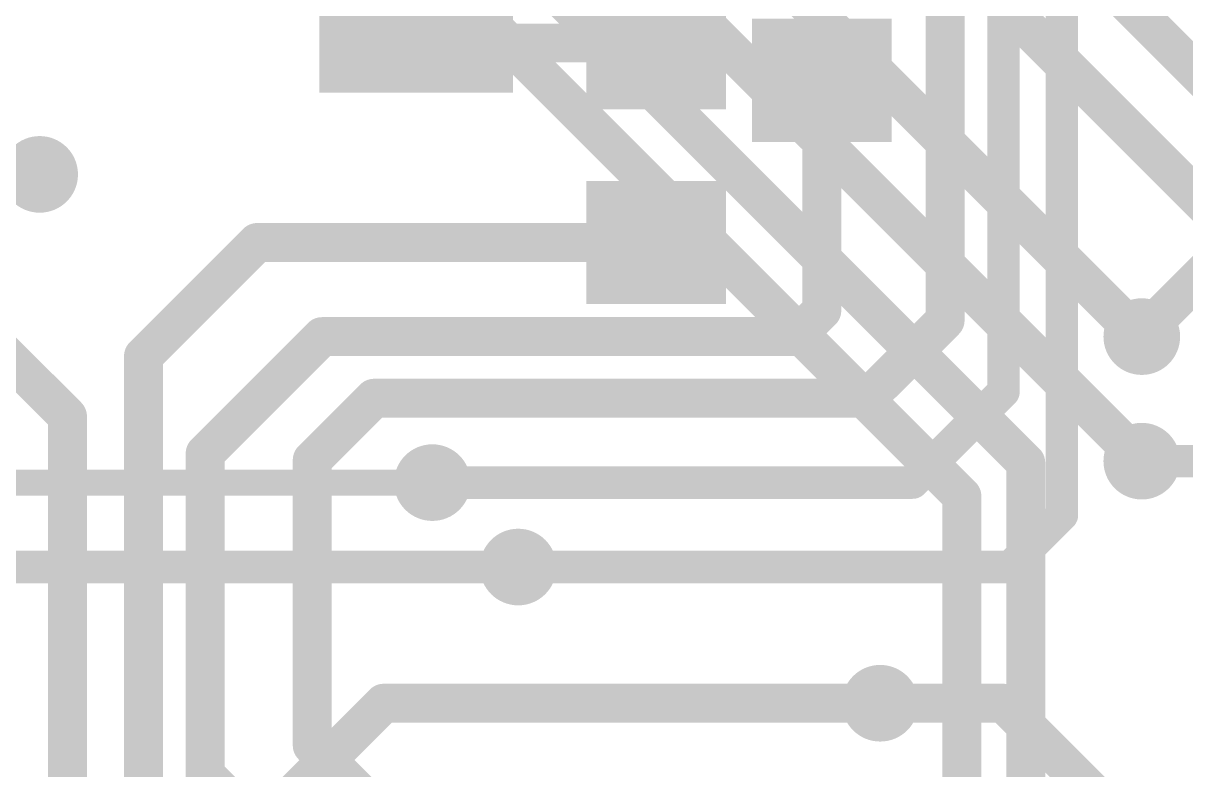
# Model space of a CAD drawing. Header units: millimetres. Extents: x -1.41 to 1.35, y -0.13 to 2.68.
# Drawn here: x -0.1061 to 0.2522, y 0.9755 to 1.2056 of the extents above; entities that cross this region are included whole.
import ezdxf

# ---------------------------------------------------------------- set-up
doc = ezdxf.new("R2010")
doc.units = ezdxf.units.MM
doc.header["$MEASUREMENT"] = 0
for name, color, linetype in [('BottomLayer', 5, 'Continuous'), ('BottomPaste', 16, 'Continuous'), ('BottomSolder', 6, 'Continuous'), ('Mechanical2', 216, 'Continuous'), ('TopLayer', 1, 'Continuous'), ('TopSolder', 216, 'Continuous'), ('ViaHoleLayer', 16, 'Continuous')]:
    doc.layers.add(name, color=color, linetype=linetype)

# ---------------------------------------------------------------- blocks, each defined once
blk = doc.blocks.new('PG_DSO_8_B_1')
at = {"layer": 'BottomLayer'}
for points in [[(-0.1378, 0.0622), (-0.1378, 0.0878), (-0.08622, 0.0878), (-0.08622, 0.0622)], [(0.08622, 0.0622), (0.08622, 0.0878), (0.1378, 0.0878), (0.1378, 0.0622)], [(-0.1378, 0.0122), (-0.1378, 0.0378), (-0.08622, 0.0378), (-0.08622, 0.0122)], [(0.08622, 0.0122), (0.08622, 0.0378), (0.1378, 0.0378), (0.1378, 0.0122)], [(-0.1378, -0.0378), (-0.1378, -0.0122), (-0.08622, -0.0122), (-0.08622, -0.0378)], [(0.08622, -0.0378), (0.08622, -0.0122), (0.1378, -0.0122), (0.1378, -0.0378)], [(-0.1378, -0.0878), (-0.1378, -0.0622), (-0.08622, -0.0622), (-0.08622, -0.0878)], [(0.08622, -0.0878), (0.08622, -0.0622), (0.1378, -0.0622), (0.1378, -0.0878)]]:
    blk.add_hatch(color=5, dxfattribs=at).paths.add_polyline_path(points)
at = {"layer": 'BottomPaste'}
for points in [[(-0.1378, 0.0622), (-0.1378, 0.0878), (-0.08622, 0.0878), (-0.08622, 0.0622)], [(0.08622, 0.0622), (0.08622, 0.0878), (0.1378, 0.0878), (0.1378, 0.0622)], [(-0.1378, 0.0122), (-0.1378, 0.0378), (-0.08622, 0.0378), (-0.08622, 0.0122)], [(0.08622, 0.0122), (0.08622, 0.0378), (0.1378, 0.0378), (0.1378, 0.0122)], [(-0.1378, -0.0378), (-0.1378, -0.0122), (-0.08622, -0.0122), (-0.08622, -0.0378)], [(0.08622, -0.0378), (0.08622, -0.0122), (0.1378, -0.0122), (0.1378, -0.0378)], [(-0.1378, -0.0878), (-0.1378, -0.0622), (-0.08622, -0.0622), (-0.08622, -0.0878)], [(0.08622, -0.0878), (0.08622, -0.0622), (0.1378, -0.0622), (0.1378, -0.0878)]]:
    blk.add_hatch(color=16, dxfattribs=at).paths.add_polyline_path(points)
at = {"layer": 'BottomSolder'}
for points in [[(-0.1418, 0.0582), (-0.1418, 0.0918), (-0.08222, 0.0918), (-0.08222, 0.0582)], [(0.08222, 0.0582), (0.08222, 0.0918), (0.1418, 0.0918), (0.1418, 0.0582)], [(-0.1418, 0.0082), (-0.1418, 0.0418), (-0.08222, 0.0418), (-0.08222, 0.0082)], [(0.08222, 0.0082), (0.08222, 0.0418), (0.1418, 0.0418), (0.1418, 0.0082)], [(-0.1418, -0.0418), (-0.1418, -0.0082), (-0.08222, -0.0082), (-0.08222, -0.0418)], [(0.08222, -0.0418), (0.08222, -0.0082), (0.1418, -0.0082), (0.1418, -0.0418)], [(-0.1418, -0.0918), (-0.1418, -0.0582), (-0.08222, -0.0582), (-0.08222, -0.0918)], [(0.08222, -0.0918), (0.08222, -0.0582), (0.1418, -0.0582), (0.1418, -0.0918)]]:
    blk.add_hatch(color=6, dxfattribs=at).paths.add_polyline_path(points)
blk = doc.blocks.new('R__0603_B_2')
at = {"layer": 'BottomLayer'}
for points in [[(-0.045, -0.0175), (-0.045, 0.0175), (-0.015, 0.0175), (-0.015, -0.0175)], [(0.015, -0.0175), (0.015, 0.0175), (0.045, 0.0175), (0.045, -0.0175)]]:
    blk.add_hatch(color=5, dxfattribs=at).paths.add_polyline_path(points)
at = {"layer": 'BottomPaste'}
for points in [[(-0.045, -0.0175), (-0.045, 0.0175), (-0.015, 0.0175), (-0.015, -0.0175)], [(0.015, -0.0175), (0.015, 0.0175), (0.045, 0.0175), (0.045, -0.0175)]]:
    blk.add_hatch(color=16, dxfattribs=at).paths.add_polyline_path(points)
at = {"layer": 'BottomSolder'}
for points in [[(-0.049, -0.0215), (-0.049, 0.0215), (-0.011, 0.0215), (-0.011, -0.0215)], [(0.011, -0.0215), (0.011, 0.0215), (0.049, 0.0215), (0.049, -0.0215)]]:
    blk.add_hatch(color=6, dxfattribs=at).paths.add_polyline_path(points)
blk = doc.blocks.new('R__0603_B_3')
at = {"layer": 'BottomLayer'}
for points in [[(-0.045, -0.0175), (-0.045, 0.0175), (-0.015, 0.0175), (-0.015, -0.0175)], [(0.015, -0.0175), (0.015, 0.0175), (0.045, 0.0175), (0.045, -0.0175)]]:
    blk.add_hatch(color=5, dxfattribs=at).paths.add_polyline_path(points)
at = {"layer": 'BottomPaste'}
for points in [[(-0.045, -0.0175), (-0.045, 0.0175), (-0.015, 0.0175), (-0.015, -0.0175)], [(0.015, -0.0175), (0.015, 0.0175), (0.045, 0.0175), (0.045, -0.0175)]]:
    blk.add_hatch(color=16, dxfattribs=at).paths.add_polyline_path(points)
at = {"layer": 'BottomSolder'}
for points in [[(-0.049, -0.0215), (-0.049, 0.0215), (-0.011, 0.0215), (-0.011, -0.0215)], [(0.011, -0.0215), (0.011, 0.0215), (0.049, 0.0215), (0.049, -0.0215)]]:
    blk.add_hatch(color=6, dxfattribs=at).paths.add_polyline_path(points)

msp = doc.modelspace()

# ---------------------------------------------------------------- hatches: boundary and pattern name
at = {"layer": 'BottomLayer'}
h = msp.add_hatch(color=5, dxfattribs=at)
edge = h.paths.add_edge_path()
edge.add_arc((-0.101, 1.159), 0.01181, 0, 360)
h = msp.add_hatch(color=5, dxfattribs=at)
edge = h.paths.add_edge_path()
edge.add_arc((0.23861, 1.109), 0.01181, 0, 360)
h = msp.add_hatch(color=5, dxfattribs=at)
edge = h.paths.add_edge_path()
edge.add_arc((0.23861, 1.07061), 0.01181, 0, 360)
h = msp.add_hatch(color=5, dxfattribs=at)
edge = h.paths.add_edge_path()
edge.add_arc((0.02, 1.064), 0.01181, 0, 360)
h = msp.add_hatch(color=5, dxfattribs=at)
edge = h.paths.add_edge_path()
edge.add_arc((0.04646, 1.03798), 0.01181, 0, 360)
h = msp.add_hatch(color=5, dxfattribs=at)
edge = h.paths.add_edge_path()
edge.add_arc((0.158, 0.996), 0.01181, 0, 360)
at = {"layer": 'BottomSolder'}
h = msp.add_hatch(color=6, dxfattribs=at)
edge = h.paths.add_edge_path()
edge.add_arc((-0.101, 1.159), 0.00991, 0, 360)
h = msp.add_hatch(color=6, dxfattribs=at)
edge = h.paths.add_edge_path()
edge.add_arc((0.158, 0.996), 0.00991, 0, 360)
at = {"layer": 'TopLayer'}
h = msp.add_hatch(color=1, dxfattribs=at)
edge = h.paths.add_edge_path()
edge.add_arc((-0.101, 1.159), 0.01181, 0, 360)
h = msp.add_hatch(color=1, dxfattribs=at)
edge = h.paths.add_edge_path()
edge.add_arc((0.23861, 1.109), 0.01181, 0, 360)
h = msp.add_hatch(color=1, dxfattribs=at)
edge = h.paths.add_edge_path()
edge.add_arc((0.23861, 1.07061), 0.01181, 0, 360)
h = msp.add_hatch(color=1, dxfattribs=at)
edge = h.paths.add_edge_path()
edge.add_arc((0.02, 1.064), 0.01181, 0, 360)
h = msp.add_hatch(color=1, dxfattribs=at)
edge = h.paths.add_edge_path()
edge.add_arc((0.04646, 1.03798), 0.01181, 0, 360)
h = msp.add_hatch(color=1, dxfattribs=at)
edge = h.paths.add_edge_path()
edge.add_arc((0.158, 0.996), 0.01181, 0, 360)
at = {"layer": 'TopSolder'}
h = msp.add_hatch(color=216, dxfattribs=at)
edge = h.paths.add_edge_path()
edge.add_arc((-0.101, 1.159), 0.00991, 0, 360)
h = msp.add_hatch(color=216, dxfattribs=at)
edge = h.paths.add_edge_path()
edge.add_arc((0.158, 0.996), 0.00991, 0, 360)
at = {"layer": 'ViaHoleLayer'}
h = msp.add_hatch(color=16, dxfattribs=at)
edge = h.paths.add_edge_path()
edge.add_arc((-0.101, 1.159), 0.00591, 0, 360)
h = msp.add_hatch(color=16, dxfattribs=at)
edge = h.paths.add_edge_path()
edge.add_arc((0.23861, 1.109), 0.00591, 0, 360)
h = msp.add_hatch(color=16, dxfattribs=at)
edge = h.paths.add_edge_path()
edge.add_arc((0.23861, 1.07061), 0.00591, 0, 360)
h = msp.add_hatch(color=16, dxfattribs=at)
edge = h.paths.add_edge_path()
edge.add_arc((0.02, 1.064), 0.00591, 0, 360)
h = msp.add_hatch(color=16, dxfattribs=at)
edge = h.paths.add_edge_path()
edge.add_arc((0.04646, 1.03798), 0.00591, 0, 360)
h = msp.add_hatch(color=16, dxfattribs=at)
edge = h.paths.add_edge_path()
edge.add_arc((0.158, 0.996), 0.00591, 0, 360)

# ---------------------------------------------------------------- linework, layer by layer
at = {"layer": 'BottomLayer'}
for points, const_width in [([(0.178, 1.114), (0.178, 1.309)], 0.012), ([(0.196, 1.092), (0.196, 1.278)], 0.01), ([(0.214, 1.054), (0.214, 1.268)], 0.01), ([(0.01302, 1.201), (0.01452, 1.1995)], 0.012), ([(0.01452, 1.1995), (0.0875, 1.1995)], 0.012), ([(0.0875, 1.1995), (0.089, 1.198)], 0.012), ([(0.14, 1.117), (0.14, 1.188)], 0.012), ([(0.238, 1.109), (0.281, 1.152)], 0.012), ([(-0.15153, 1.14353), (-0.09243, 1.08443)], 0.012), ([(-0.069, 1.103), (-0.034, 1.138)], 0.012), ([(-0.034, 1.138), (0.089, 1.138)], 0.012), ([(0.132, 1.109), (0.14, 1.117)], 0.012), ([(0.154, 1.09), (0.178, 1.114)], 0.012), ([(-0.05, 1.073), (-0.014, 1.109)], 0.012), ([(-0.014, 1.109), (0.132, 1.109)], 0.012), ([(-0.069, 0.952), (-0.069, 1.103)], 0.012), ([(0.168, 1.064), (0.196, 1.092)], 0.01), ([(-0.017, 1.07097), (0.00203, 1.09)], 0.012), ([(0.00203, 1.09), (0.154, 1.09)], 0.012), ([(-0.09243, 0.90153), (-0.09243, 1.08443)], 0.012), ([(-0.05, 0.974), (-0.05, 1.073)], 0.012), ([(-0.017, 0.983), (-0.017, 1.07097)], 0.012), ([(0.23861, 1.07061), (0.26839, 1.07061)], 0.01), ([(0.02, 1.064), (0.168, 1.064)], 0.01), ([(0.19798, 1.03798), (0.214, 1.054)], 0.01), ([(0.04646, 1.03798), (0.19798, 1.03798)], 0.01), ([(0.158, 0.996), (0.196, 0.996)], 0.012), ([(0.196, 0.996), (0.233, 0.959)], 0.012), ([(-0.017, 0.983), (-0.002, 0.968)], 0.012), ([(-0.05, 0.974), (-0.024, 0.948)], 0.012)]:
    msp.add_lwpolyline(points, dxfattribs=dict(at, const_width=const_width))
for points, const_width in [([(0.01002, 1.201, 1), (0.01602, 1.201, 1)], 0.006), ([(0.01152, 1.1995, 1), (0.01752, 1.1995, 1)], 0.006), ([(0.01152, 1.1995, 1), (0.01752, 1.1995, 1)], 0.006), ([(0.0845, 1.1995, 1), (0.0905, 1.1995, 1)], 0.006), ([(0.0845, 1.1995, 1), (0.0905, 1.1995, 1)], 0.006), ([(0.086, 1.198, 1), (0.092, 1.198, 1)], 0.006), ([(0.137, 1.188, 1), (0.143, 1.188, 1)], 0.006), ([(-0.037, 1.138, 1), (-0.031, 1.138, 1)], 0.006), ([(-0.037, 1.138, 1), (-0.031, 1.138, 1)], 0.006), ([(0.086, 1.138, 1), (0.092, 1.138, 1)], 0.006), ([(0.137, 1.117, 1), (0.143, 1.117, 1)], 0.006), ([(0.137, 1.117, 1), (0.143, 1.117, 1)], 0.006), ([(0.175, 1.114, 1), (0.181, 1.114, 1)], 0.006), ([(0.175, 1.114, 1), (0.181, 1.114, 1)], 0.006), ([(-0.017, 1.109, 1), (-0.011, 1.109, 1)], 0.006), ([(-0.017, 1.109, 1), (-0.011, 1.109, 1)], 0.006), ([(0.129, 1.109, 1), (0.135, 1.109, 1)], 0.006), ([(0.129, 1.109, 1), (0.135, 1.109, 1)], 0.006), ([(0.235, 1.109, 1), (0.241, 1.109, 1)], 0.006), ([(-0.072, 1.103, 1), (-0.066, 1.103, 1)], 0.006), ([(-0.072, 1.103, 1), (-0.066, 1.103, 1)], 0.006), ([(0.1935, 1.092, 1), (0.1985, 1.092, 1)], 0.005), ([(0.1935, 1.092, 1), (0.1985, 1.092, 1)], 0.005), ([(-0.00097, 1.09, 1), (0.00503, 1.09, 1)], 0.006), ([(-0.00097, 1.09, 1), (0.00503, 1.09, 1)], 0.006), ([(0.151, 1.09, 1), (0.157, 1.09, 1)], 0.006), ([(0.151, 1.09, 1), (0.157, 1.09, 1)], 0.006), ([(-0.09543, 1.08443, 1), (-0.08943, 1.08443, 1)], 0.006), ([(-0.09543, 1.08443, 1), (-0.08943, 1.08443, 1)], 0.006), ([(-0.053, 1.073, 1), (-0.047, 1.073, 1)], 0.006), ([(-0.053, 1.073, 1), (-0.047, 1.073, 1)], 0.006), ([(-0.02, 1.07097, 1), (-0.014, 1.07097, 1)], 0.006), ([(-0.02, 1.07097, 1), (-0.014, 1.07097, 1)], 0.006), ([(0.23611, 1.07061, 1), (0.24111, 1.07061, 1)], 0.005), ([(0.0175, 1.064, 1), (0.0225, 1.064, 1)], 0.005), ([(0.1655, 1.064, 1), (0.1705, 1.064, 1)], 0.005), ([(0.1655, 1.064, 1), (0.1705, 1.064, 1)], 0.005), ([(0.2115, 1.054, 1), (0.2165, 1.054, 1)], 0.005), ([(0.2115, 1.054, 1), (0.2165, 1.054, 1)], 0.005), ([(0.04396, 1.03798, 1), (0.04896, 1.03798, 1)], 0.005), ([(0.19548, 1.03798, 1), (0.20048, 1.03798, 1)], 0.005), ([(0.19548, 1.03798, 1), (0.20048, 1.03798, 1)], 0.005), ([(0.155, 0.996, 1), (0.161, 0.996, 1)], 0.006), ([(0.193, 0.996, 1), (0.199, 0.996, 1)], 0.006), ([(0.193, 0.996, 1), (0.199, 0.996, 1)], 0.006), ([(-0.02, 0.983, 1), (-0.014, 0.983, 1)], 0.006), ([(-0.02, 0.983, 1), (-0.014, 0.983, 1)], 0.006), ([(-0.053, 0.974, 1), (-0.047, 0.974, 1)], 0.006), ([(-0.053, 0.974, 1), (-0.047, 0.974, 1)], 0.006)]:
    msp.add_lwpolyline(points, format="xyb", close=True, dxfattribs=dict(at, const_width=const_width))
at = {"layer": 'Mechanical2', "const_width": 0.015}
msp.add_lwpolyline([(1.3406, 0.88433, -6.818913), (1.33695, 1.68692)], format="xyb", dxfattribs=at)
at = {"layer": 'TopLayer'}
for points, const_width in [([(-0.12153, 1.39453), (0.20285, 1.07015)], 0.012), ([(-0.03337, 1.38037), (0.238, 1.109)], 0.012), ([(-0.13253, 1.37553), (0.18317, 1.05983)], 0.012), ([(-0.05306, 1.36227), (0.23861, 1.07061)], 0.012), ([(0.20285, 1.24315), (0.26747, 1.17853)], 0.012), ([(0.18317, 1.22436), (0.264, 1.14353)], 0.012), ([(-0.226, 1.159), (-0.101, 1.159)], 0.008), ([(0.20285, 0.83104), (0.20285, 1.07015)], 0.012), ([(-0.19037, 1.064), (0.02, 1.064)], 0.008), ([(0.18317, 0.83104), (0.18317, 1.05983)], 0.012), ([(-0.18698, 1.03798), (0.04646, 1.03798)], 0.01), ([(-0.054, 0.937), (0.005, 0.996)], 0.012), ([(0.005, 0.996), (0.158, 0.996)], 0.012)]:
    msp.add_lwpolyline(points, dxfattribs=dict(at, const_width=const_width))
for points, const_width in [([(-0.103, 1.159, 1), (-0.099, 1.159, 1)], 0.004), ([(0.235, 1.109, 1), (0.241, 1.109, 1)], 0.006), ([(0.19985, 1.07015, 1), (0.20585, 1.07015, 1)], 0.006), ([(0.19985, 1.07015, 1), (0.20585, 1.07015, 1)], 0.006), ([(0.23561, 1.07061, 1), (0.24161, 1.07061, 1)], 0.006), ([(0.018, 1.064, 1), (0.022, 1.064, 1)], 0.004), ([(0.18017, 1.05983, 1), (0.18617, 1.05983, 1)], 0.006), ([(0.18017, 1.05983, 1), (0.18617, 1.05983, 1)], 0.006), ([(0.04396, 1.03798, 1), (0.04896, 1.03798, 1)], 0.005), ([(0.002, 0.996, 1), (0.008, 0.996, 1)], 0.006), ([(0.002, 0.996, 1), (0.008, 0.996, 1)], 0.006), ([(0.155, 0.996, 1), (0.161, 0.996, 1)], 0.006)]:
    msp.add_lwpolyline(points, format="xyb", close=True, dxfattribs=dict(at, const_width=const_width))

# ---------------------------------------------------------------- block references
for name, p, rotation in [('PG_DSO_8_B_1', (-0.09699, 1.276), 180), ('R__0603_B_3', (0.14, 1.218), 270), ('R__0603_B_2', (0.089, 1.168), 270)]:
    msp.add_blockref(name, p, dxfattribs=dict(rotation=rotation))

doc.saveas('drawing.dxf')
